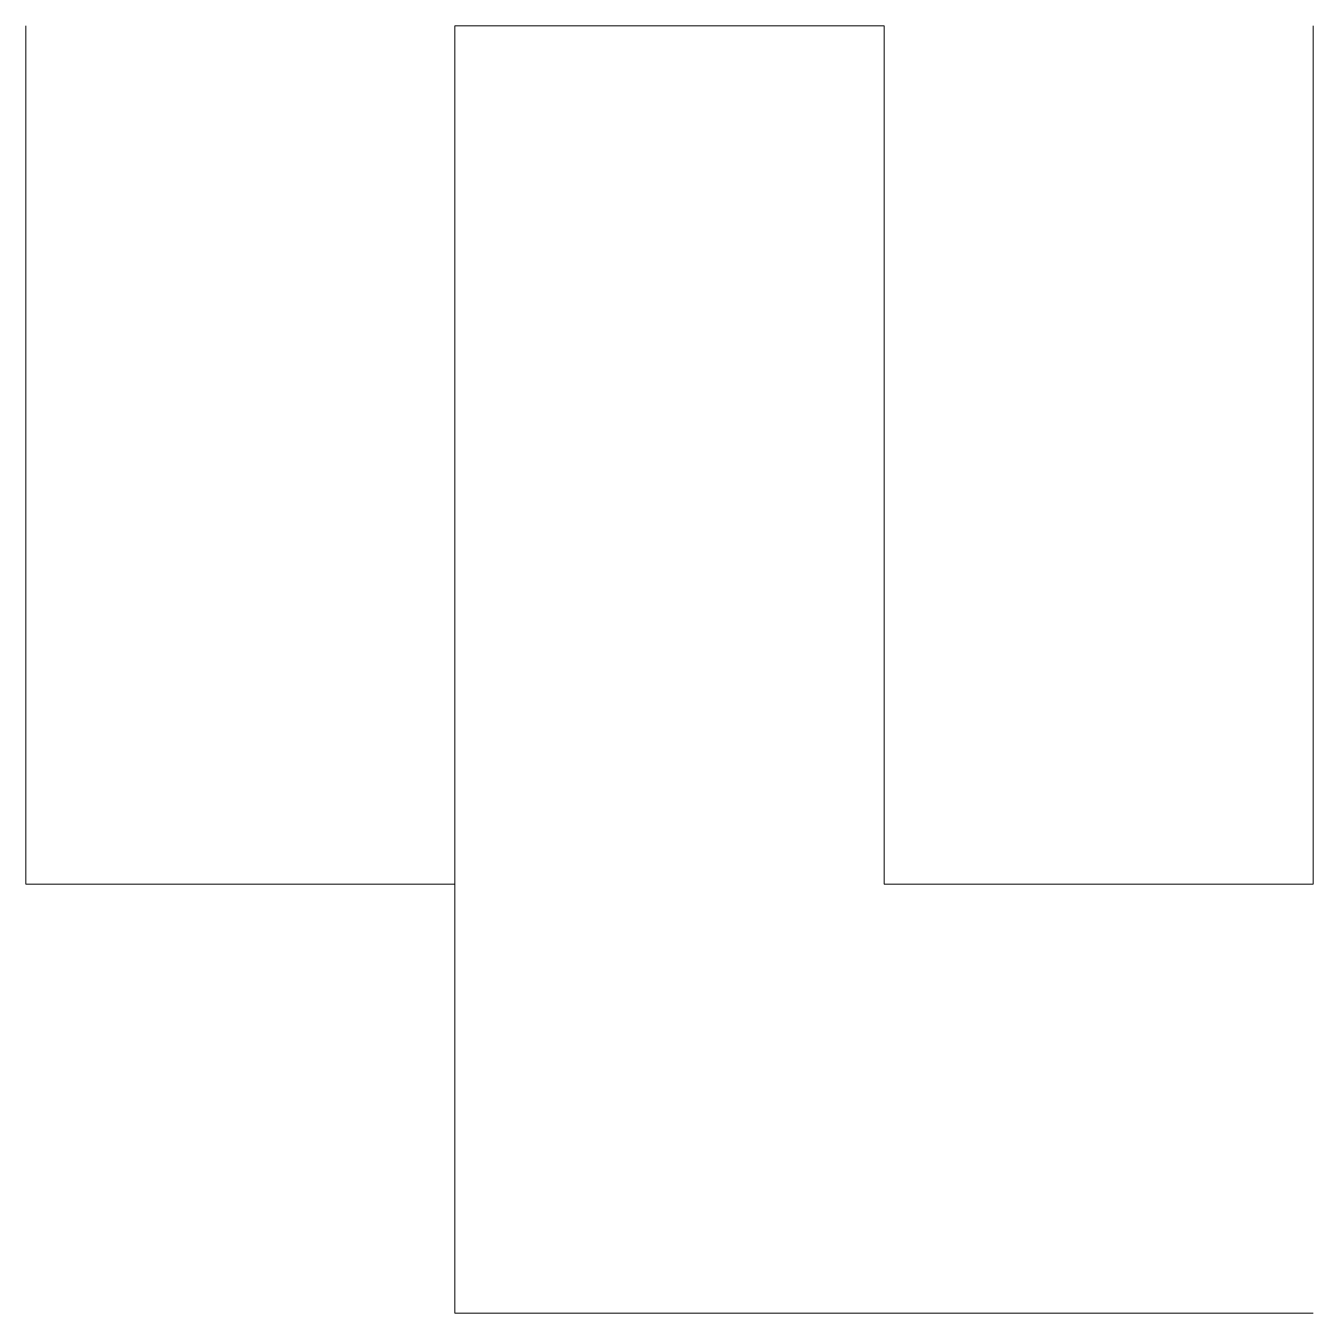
# Model space of a CAD drawing. Header units: millimetres. Extents: x 0 to 1, y 0 to 1.
import ezdxf

# ---------------------------------------------------------------- set-up
doc = ezdxf.new("R2010")
doc.units = ezdxf.units.MM
doc.header["$MEASUREMENT"] = 0
doc.layers.get('0').update_dxf_attribs({"lineweight": 0})

msp = doc.modelspace()

# ---------------------------------------------------------------- linework, layer by layer
msp.add_lwpolyline([(1, 0), (0.3333, 0), (0.3333, 1), (0.6667, 1), (0.6667, 0.3333), (1, 0.3333), (1, 1), (1, 0.3333), (0.6667, 0.3333), (0.6667, 1), (0.3333, 1), (0.3333, 0.3333), (0, 0.3333), (0, 1)])

doc.saveas('drawing.dxf')
